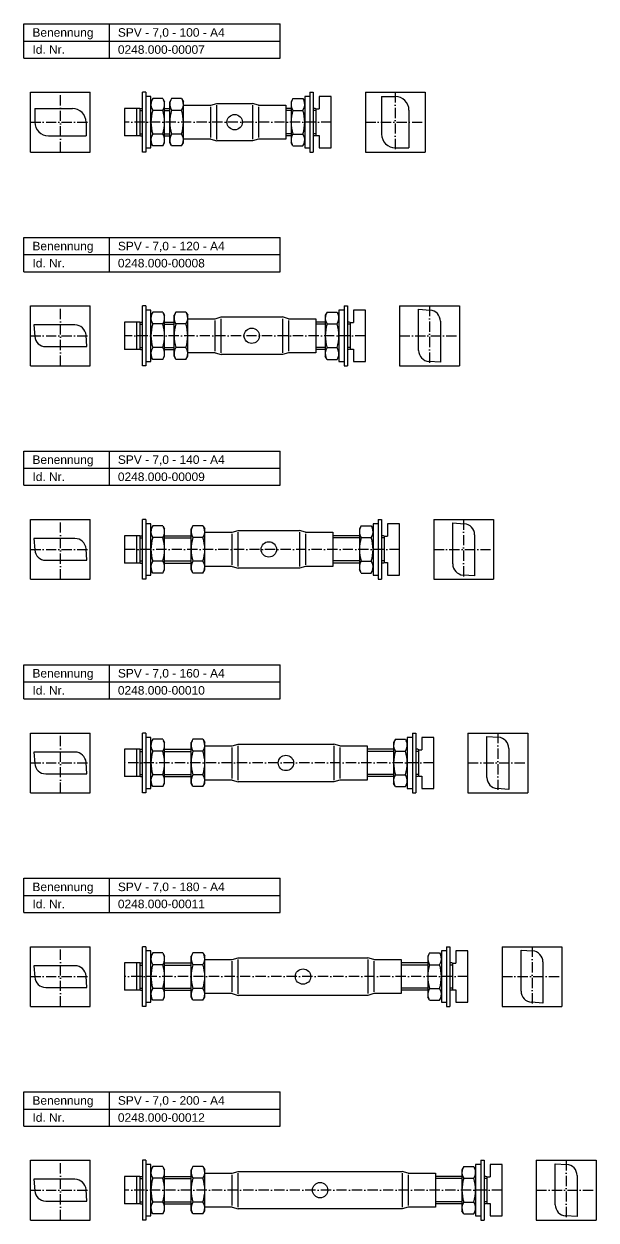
# Model space of a CAD drawing. Header units: millimetres. Extents: x 77 to 1200, y 2236 to 2936.
# Drawn here: x 458 to 793, y 2236 to 2936 of the extents above; entities that cross this region are included whole.
import ezdxf

# ---------------------------------------------------------------- set-up
doc = ezdxf.new("R2010")
doc.units = ezdxf.units.MM
doc.header["$LTSCALE"] = 0.5
doc.linetypes.add('achse', pattern=[18, 12, -3, 0, -3])
doc.layers.add('HALFEN', color=2, linetype='CONTINUOUS')
doc.styles.add('ARIAL50', font='ARIAL.TTF', dxfattribs={"height": 5})

msp = doc.modelspace()

# ---------------------------------------------------------------- linework, layer by layer
at = {"layer": 'HALFEN'}
for p, q in [((458.29, 2936.25), (608.29, 2936.25)), ((458.29, 2916.25), (458.29, 2936.25)), ((508.29, 2916.25), (508.29, 2936.25)), ((608.29, 2916.25), (608.29, 2936.25)), ((458.29, 2926.25), (608.29, 2926.25)), ((458.29, 2916.25), (608.29, 2916.25)), ((462.13, 2896.25), (497.13, 2896.25)), ((462.13, 2861.25), (462.13, 2896.25)), ((497.13, 2861.25), (497.13, 2896.25)), ((529.65, 2896.25), (527.65, 2896.25)), ((527.65, 2861.25), (527.65, 2896.25)), ((529.65, 2896.25), (529.65, 2861.25)), ((532.65, 2893.75), (529.65, 2893.75)), ((532.65, 2863.75), (532.65, 2893.75)), ((533.73, 2892.61), (532.65, 2890.75)), ((539.58, 2892.61), (533.73, 2892.61)), ((539.58, 2892.61), (540.65, 2890.75)), ((544.73, 2892.61), (543.65, 2890.75)), ((550.58, 2892.61), (544.73, 2892.61)), ((550.58, 2892.61), (551.65, 2890.75)), ((615.73, 2892.61), (614.65, 2890.75)), ((615.73, 2892.61), (621.58, 2892.61)), ((621.58, 2892.61), (622.65, 2890.75)), ((622.65, 2893.75), (622.65, 2863.75)), ((625.65, 2893.75), (622.65, 2893.75)), ((625.65, 2896.25), (625.65, 2861.25)), ((625.65, 2896.25), (627.65, 2896.25)), ((627.65, 2896.25), (627.65, 2861.25)), ((631.17, 2893.75), (631.17, 2886.5)), ((638.17, 2893.75), (631.17, 2893.75)), ((638.17, 2863.75), (638.17, 2893.75)), ((658.17, 2896.25), (658.17, 2861.25)), ((658.17, 2896.25), (693.17, 2896.25)), ((667.67, 2893.75), (667.67, 2871.75)), ((667.67, 2893.75), (675.67, 2893.75)), ((693.17, 2896.25), (693.17, 2861.25)), ((464.63, 2886.75), (486.63, 2886.75)), ((464.63, 2886.75), (464.63, 2878.75)), ((517.13, 2886.75), (517.13, 2870.75)), ((526.13, 2886.75), (517.13, 2886.75)), ((524.13, 2886.75), (524.13, 2870.75)), ((526.13, 2886.75), (526.13, 2870.75)), ((526.13, 2886.5), (526.56, 2886.75)), ((526.56, 2886.75), (527.65, 2886.75)), ((532.65, 2866.75), (532.65, 2890.75)), ((539.58, 2885.68), (533.73, 2885.68)), ((540.65, 2866.75), (540.65, 2890.75)), ((540.65, 2886.75), (543.65, 2886.75)), ((543.65, 2866.75), (543.65, 2890.75)), ((550.58, 2885.68), (544.73, 2885.68)), ((551.65, 2866.75), (551.65, 2890.75)), ((551.65, 2888.75), (567.65, 2888.75)), ((567.65, 2888.75), (571.15, 2889.75)), ((571.15, 2889.75), (592.15, 2889.75)), ((595.65, 2888.75), (592.15, 2889.75)), ((595.65, 2888.75), (611.65, 2888.75)), ((611.65, 2888.75), (611.65, 2868.75)), ((614.65, 2886.75), (611.65, 2886.75)), ((614.65, 2890.75), (614.65, 2866.75)), ((615.73, 2885.68), (621.58, 2885.68)), ((622.65, 2890.75), (622.65, 2866.75)), ((628.74, 2886.75), (627.65, 2886.75)), ((629.17, 2886.5), (628.74, 2886.75)), ((629.17, 2886.5), (631.17, 2886.5)), ((629.17, 2886.5), (629.17, 2871)), ((683.67, 2885.75), (683.67, 2863.75)), ((494.63, 2878.75), (494.63, 2870.75)), ((472.63, 2870.75), (494.63, 2870.75)), ((526.13, 2870.75), (517.13, 2870.75)), ((526.13, 2871), (526.56, 2870.75)), ((526.56, 2870.75), (527.65, 2870.75)), ((539.58, 2871.82), (533.73, 2871.82)), ((540.65, 2870.75), (543.65, 2870.75)), ((550.58, 2871.82), (544.73, 2871.82)), ((614.65, 2870.75), (611.65, 2870.75)), ((615.73, 2871.82), (621.58, 2871.82)), ((628.74, 2870.75), (627.65, 2870.75)), ((629.17, 2871), (628.74, 2870.75)), ((629.17, 2871), (631.17, 2871)), ((631.17, 2871), (631.17, 2863.75)), ((529.65, 2863.75), (532.65, 2863.75)), ((533.73, 2864.89), (532.65, 2866.75)), ((539.58, 2864.89), (533.73, 2864.89)), ((539.58, 2864.89), (540.65, 2866.75)), ((544.73, 2864.89), (543.65, 2866.75)), ((550.58, 2864.89), (544.73, 2864.89)), ((550.58, 2864.89), (551.65, 2866.75)), ((567.65, 2868.75), (551.65, 2868.75)), ((567.65, 2868.75), (571.15, 2867.75)), ((592.15, 2867.75), (571.15, 2867.75)), ((595.65, 2868.75), (592.15, 2867.75)), ((611.65, 2868.75), (595.65, 2868.75)), ((615.73, 2864.89), (614.65, 2866.75)), ((615.73, 2864.89), (621.58, 2864.89)), ((621.58, 2864.89), (622.65, 2866.75)), ((622.65, 2863.75), (625.65, 2863.75)), ((631.17, 2863.75), (638.17, 2863.75)), ((675.67, 2863.75), (683.67, 2863.75)), ((462.13, 2861.25), (497.13, 2861.25)), ((529.65, 2861.25), (527.65, 2861.25)), ((625.65, 2861.25), (627.65, 2861.25)), ((658.17, 2861.25), (693.17, 2861.25)), ((458.29, 2811.25), (608.29, 2811.25)), ((458.29, 2791.25), (458.29, 2811.25)), ((508.29, 2791.25), (508.29, 2811.25)), ((608.29, 2791.25), (608.29, 2811.25)), ((458.29, 2801.25), (608.29, 2801.25)), ((458.29, 2791.25), (608.29, 2791.25)), ((462.13, 2736.25), (462.13, 2771.25)), ((462.13, 2771.25), (497.13, 2771.25)), ((497.13, 2736.25), (497.13, 2771.25)), ((529.65, 2771.25), (527.65, 2771.25)), ((527.65, 2736.25), (527.65, 2771.25)), ((529.65, 2771.25), (529.65, 2736.25)), ((532.65, 2768.75), (529.65, 2768.75)), ((532.65, 2738.75), (532.65, 2768.75)), ((533.73, 2767.61), (532.65, 2765.75)), ((532.65, 2741.75), (532.65, 2765.75)), ((539.58, 2767.61), (533.73, 2767.61)), ((539.58, 2767.61), (540.65, 2765.75)), ((540.65, 2741.75), (540.65, 2765.75)), ((547.24, 2767.61), (546.16, 2765.75)), ((546.16, 2741.75), (546.16, 2765.75)), ((553.09, 2767.61), (547.24, 2767.61)), ((553.09, 2767.61), (554.16, 2765.75)), ((554.16, 2741.75), (554.16, 2765.75)), ((635.73, 2767.61), (634.65, 2765.75)), ((634.65, 2765.75), (634.65, 2741.75)), ((635.73, 2767.61), (641.58, 2767.61)), ((641.58, 2767.61), (642.65, 2765.75)), ((642.65, 2768.75), (642.65, 2738.75)), ((645.65, 2768.75), (642.65, 2768.75)), ((642.65, 2765.75), (642.65, 2741.75)), ((645.65, 2771.25), (645.65, 2736.25)), ((645.65, 2771.25), (647.65, 2771.25)), ((647.65, 2771.25), (647.65, 2736.25)), ((651.17, 2768.75), (651.17, 2761.5)), ((658.17, 2768.75), (651.17, 2768.75)), ((658.17, 2738.75), (658.17, 2768.75)), ((678.17, 2771.25), (713.17, 2771.25)), ((678.17, 2771.25), (678.17, 2736.25)), ((689.3, 2745.2), (689.3, 2769.25)), ((689.3, 2769.25), (696, 2768.78)), ((713.17, 2771.25), (713.17, 2736.25)), ((488.18, 2760.13), (464.13, 2760.13)), ((464.13, 2760.13), (464.6, 2753.42)), ((517.13, 2761.75), (517.13, 2745.75)), ((526.13, 2761.75), (517.13, 2761.75)), ((524.13, 2761.75), (524.13, 2745.75)), ((526.13, 2761.75), (526.13, 2745.75)), ((526.13, 2761.5), (526.56, 2761.75)), ((526.56, 2761.75), (527.65, 2761.75)), ((539.58, 2760.68), (533.73, 2760.68)), ((540.65, 2761.75), (546.16, 2761.75)), ((553.09, 2760.68), (547.24, 2760.68)), ((554.14, 2763.75), (570.14, 2763.75)), ((570.14, 2763.75), (573.64, 2764.75)), ((573.64, 2764.75), (609.64, 2764.75)), ((613.14, 2763.75), (609.64, 2764.75)), ((613.14, 2763.75), (629.14, 2763.75)), ((629.14, 2763.75), (629.14, 2743.75)), ((634.65, 2761.75), (629.14, 2761.75)), ((635.73, 2760.68), (641.58, 2760.68)), ((648.74, 2761.75), (647.65, 2761.75)), ((649.17, 2761.5), (648.74, 2761.75)), ((649.17, 2761.5), (649.17, 2746)), ((649.17, 2761.5), (651.17, 2761.5)), ((702.05, 2762.3), (702.05, 2738.25)), ((495.13, 2747.38), (494.66, 2754.08)), ((471.08, 2747.38), (495.13, 2747.38)), ((526.13, 2745.75), (517.13, 2745.75)), ((526.13, 2746), (526.56, 2745.75)), ((526.56, 2745.75), (527.65, 2745.75)), ((539.58, 2746.82), (533.73, 2746.82)), ((540.65, 2745.75), (546.16, 2745.75)), ((553.09, 2746.82), (547.24, 2746.82)), ((634.65, 2745.75), (629.14, 2745.75)), ((635.73, 2746.82), (641.58, 2746.82)), ((648.74, 2745.75), (647.65, 2745.75)), ((649.17, 2746), (648.74, 2745.75)), ((649.17, 2746), (651.17, 2746)), ((651.17, 2746), (651.17, 2738.75)), ((529.65, 2738.75), (532.65, 2738.75)), ((533.73, 2739.89), (532.65, 2741.75)), ((539.58, 2739.89), (533.73, 2739.89)), ((539.58, 2739.89), (540.65, 2741.75)), ((547.24, 2739.89), (546.16, 2741.75)), ((553.09, 2739.89), (547.24, 2739.89)), ((553.09, 2739.89), (554.16, 2741.75)), ((570.14, 2743.75), (554.14, 2743.75)), ((570.14, 2743.75), (573.64, 2742.75)), ((609.64, 2742.75), (573.64, 2742.75)), ((613.14, 2743.75), (609.64, 2742.75)), ((629.14, 2743.75), (613.14, 2743.75)), ((635.73, 2739.89), (634.65, 2741.75)), ((635.73, 2739.89), (641.58, 2739.89)), ((641.58, 2739.89), (642.65, 2741.75)), ((642.65, 2738.75), (645.65, 2738.75)), ((651.17, 2738.75), (658.17, 2738.75)), ((702.05, 2738.25), (695.34, 2738.72)), ((462.13, 2736.25), (497.13, 2736.25)), ((529.65, 2736.25), (527.65, 2736.25)), ((645.65, 2736.25), (647.65, 2736.25)), ((678.17, 2736.25), (713.17, 2736.25)), ((458.29, 2686.25), (608.29, 2686.25)), ((458.29, 2666.25), (458.29, 2686.25)), ((508.29, 2666.25), (508.29, 2686.25)), ((608.29, 2666.25), (608.29, 2686.25)), ((458.29, 2676.25), (608.29, 2676.25)), ((458.29, 2666.25), (608.29, 2666.25)), ((462.13, 2611.25), (462.13, 2646.25)), ((462.13, 2646.25), (497.13, 2646.25)), ((497.13, 2611.25), (497.13, 2646.25)), ((529.65, 2646.25), (527.65, 2646.25)), ((527.65, 2611.25), (527.65, 2646.25)), ((529.65, 2646.25), (529.65, 2611.25)), ((665.65, 2646.25), (665.65, 2611.25)), ((665.65, 2646.25), (667.65, 2646.25)), ((667.65, 2646.25), (667.65, 2611.25)), ((698.17, 2646.25), (733.17, 2646.25)), ((698.17, 2646.25), (698.17, 2611.25)), ((733.17, 2646.25), (733.17, 2611.25)), ((532.65, 2643.75), (529.65, 2643.75)), ((532.65, 2613.75), (532.65, 2643.75)), ((533.73, 2642.61), (532.65, 2640.75)), ((532.65, 2616.75), (532.65, 2640.75)), ((539.58, 2642.61), (533.73, 2642.61)), ((539.58, 2642.61), (540.65, 2640.75)), ((540.65, 2616.75), (540.65, 2640.75)), ((557.23, 2642.61), (556.15, 2640.75)), ((556.15, 2616.75), (556.15, 2640.75)), ((563.08, 2642.61), (557.23, 2642.61)), ((563.08, 2642.61), (564.15, 2640.75)), ((564.15, 2616.75), (564.15, 2640.75)), ((580.15, 2638.75), (583.65, 2639.75)), ((583.65, 2639.75), (619.65, 2639.75)), ((623.15, 2638.75), (619.65, 2639.75)), ((655.73, 2642.61), (654.65, 2640.75)), ((654.65, 2640.75), (654.65, 2616.75)), ((655.73, 2642.61), (661.58, 2642.61)), ((661.58, 2642.61), (662.65, 2640.75)), ((662.65, 2643.75), (662.65, 2613.75)), ((665.65, 2643.75), (662.65, 2643.75)), ((662.65, 2640.75), (662.65, 2616.75)), ((671.17, 2643.75), (671.17, 2636.5)), ((678.17, 2643.75), (671.17, 2643.75)), ((678.17, 2613.75), (678.17, 2643.75)), ((709.3, 2620.2), (709.3, 2644.25)), ((709.3, 2644.25), (716, 2643.78)), ((488.18, 2635.13), (464.13, 2635.13)), ((464.13, 2635.13), (464.6, 2628.42)), ((517.13, 2636.75), (517.13, 2620.75)), ((526.13, 2636.75), (517.13, 2636.75)), ((524.13, 2636.75), (524.13, 2620.75)), ((526.13, 2636.75), (526.13, 2620.75)), ((526.13, 2636.5), (526.56, 2636.75)), ((526.56, 2636.75), (527.65, 2636.75)), ((539.58, 2635.68), (533.73, 2635.68)), ((540.65, 2636.75), (556.15, 2636.75)), ((563.08, 2635.68), (557.23, 2635.68)), ((564.15, 2638.75), (580.15, 2638.75)), ((564.15, 2618.75), (564.15, 2638.75)), ((623.15, 2638.75), (639.15, 2638.75)), ((639.15, 2638.75), (639.15, 2618.75)), ((654.65, 2636.75), (639.15, 2636.75)), ((655.73, 2635.68), (661.58, 2635.68)), ((668.74, 2636.75), (667.65, 2636.75)), ((669.17, 2636.5), (668.74, 2636.75)), ((669.17, 2636.5), (669.17, 2621)), ((669.17, 2636.5), (671.17, 2636.5)), ((722.05, 2637.3), (722.05, 2613.25)), ((495.13, 2622.38), (494.66, 2629.08)), ((471.08, 2622.38), (495.13, 2622.38)), ((526.13, 2620.75), (517.13, 2620.75)), ((526.13, 2621), (526.56, 2620.75)), ((526.56, 2620.75), (527.65, 2620.75)), ((539.58, 2621.82), (533.73, 2621.82)), ((540.65, 2620.75), (556.15, 2620.75)), ((563.08, 2621.82), (557.23, 2621.82)), ((580.15, 2618.75), (564.15, 2618.75)), ((580.15, 2618.75), (583.65, 2617.75)), ((623.15, 2618.75), (619.65, 2617.75)), ((639.15, 2618.75), (623.15, 2618.75)), ((654.65, 2620.75), (639.15, 2620.75)), ((655.73, 2621.82), (661.58, 2621.82)), ((668.74, 2620.75), (667.65, 2620.75)), ((669.17, 2621), (668.74, 2620.75)), ((669.17, 2621), (671.17, 2621)), ((671.17, 2621), (671.17, 2613.75)), ((462.13, 2611.25), (497.13, 2611.25)), ((529.65, 2611.25), (527.65, 2611.25)), ((529.65, 2613.75), (532.65, 2613.75)), ((533.73, 2614.89), (532.65, 2616.75)), ((539.58, 2614.89), (533.73, 2614.89)), ((539.58, 2614.89), (540.65, 2616.75)), ((557.23, 2614.89), (556.15, 2616.75)), ((563.08, 2614.89), (557.23, 2614.89)), ((563.08, 2614.89), (564.15, 2616.75)), ((619.65, 2617.75), (583.65, 2617.75)), ((655.73, 2614.89), (654.65, 2616.75)), ((655.73, 2614.89), (661.58, 2614.89)), ((661.58, 2614.89), (662.65, 2616.75)), ((662.65, 2613.75), (665.65, 2613.75)), ((665.65, 2611.25), (667.65, 2611.25)), ((671.17, 2613.75), (678.17, 2613.75)), ((698.17, 2611.25), (733.17, 2611.25)), ((722.05, 2613.25), (715.34, 2613.72)), ((458.29, 2561.25), (608.29, 2561.25)), ((458.29, 2541.25), (458.29, 2561.25)), ((508.29, 2541.25), (508.29, 2561.25)), ((608.29, 2541.25), (608.29, 2561.25)), ((458.29, 2551.25), (608.29, 2551.25)), ((458.29, 2541.25), (608.29, 2541.25)), ((462.13, 2486.25), (462.13, 2521.25)), ((462.13, 2521.25), (497.13, 2521.25)), ((497.13, 2486.25), (497.13, 2521.25)), ((529.65, 2521.25), (527.65, 2521.25)), ((527.65, 2486.25), (527.65, 2521.25)), ((529.65, 2521.25), (529.65, 2486.25)), ((685.65, 2521.25), (685.65, 2486.25)), ((685.65, 2521.25), (687.65, 2521.25)), ((687.65, 2521.25), (687.65, 2486.25)), ((718.17, 2521.25), (753.17, 2521.25)), ((718.17, 2521.25), (718.17, 2486.25)), ((753.17, 2521.25), (753.17, 2486.25)), ((532.65, 2518.75), (529.65, 2518.75)), ((532.65, 2488.75), (532.65, 2518.75)), ((533.73, 2517.61), (532.65, 2515.75)), ((532.65, 2491.75), (532.65, 2515.75)), ((539.58, 2517.61), (533.73, 2517.61)), ((539.58, 2517.61), (540.65, 2515.75)), ((540.65, 2491.75), (540.65, 2515.75)), ((557.23, 2517.61), (556.15, 2515.75)), ((556.15, 2491.75), (556.15, 2515.75)), ((563.08, 2517.61), (557.23, 2517.61)), ((563.08, 2517.61), (564.15, 2515.75)), ((564.15, 2491.75), (564.15, 2515.75)), ((564.15, 2513.75), (580.15, 2513.75)), ((564.15, 2493.75), (564.15, 2513.75)), ((580.15, 2513.75), (583.65, 2514.75)), ((583.65, 2514.75), (639.65, 2514.75)), ((643.15, 2513.75), (639.65, 2514.75)), ((643.15, 2513.75), (659.15, 2513.75)), ((659.15, 2513.75), (659.15, 2493.75)), ((675.73, 2517.61), (674.65, 2515.75)), ((674.65, 2515.75), (674.65, 2491.75)), ((675.73, 2517.61), (681.58, 2517.61)), ((681.58, 2517.61), (682.65, 2515.75)), ((682.65, 2518.75), (682.65, 2488.75)), ((685.65, 2518.75), (682.65, 2518.75)), ((682.65, 2515.75), (682.65, 2491.75)), ((691.17, 2518.75), (691.17, 2511.5)), ((698.17, 2518.75), (691.17, 2518.75)), ((698.17, 2488.75), (698.17, 2518.75)), ((729.3, 2495.2), (729.3, 2519.25)), ((729.3, 2519.25), (736, 2518.78)), ((488.18, 2510.13), (464.13, 2510.13)), ((464.13, 2510.13), (464.6, 2503.42)), ((517.13, 2511.75), (517.13, 2495.75)), ((526.13, 2511.75), (517.13, 2511.75)), ((524.13, 2511.75), (524.13, 2495.75)), ((526.13, 2511.75), (526.13, 2495.75)), ((526.13, 2511.5), (526.56, 2511.75)), ((526.56, 2511.75), (527.65, 2511.75)), ((539.58, 2510.68), (533.73, 2510.68)), ((540.65, 2511.75), (556.15, 2511.75)), ((563.08, 2510.68), (557.23, 2510.68)), ((674.65, 2511.75), (659.15, 2511.75)), ((675.73, 2510.68), (681.58, 2510.68)), ((688.74, 2511.75), (687.65, 2511.75)), ((689.17, 2511.5), (688.74, 2511.75)), ((689.17, 2511.5), (689.17, 2496)), ((689.17, 2511.5), (691.17, 2511.5)), ((742.05, 2512.3), (742.05, 2488.25)), ((495.13, 2497.38), (494.66, 2504.08)), ((471.08, 2497.38), (495.13, 2497.38)), ((526.13, 2495.75), (517.13, 2495.75)), ((526.13, 2496), (526.56, 2495.75)), ((526.56, 2495.75), (527.65, 2495.75)), ((539.58, 2496.82), (533.73, 2496.82)), ((540.65, 2495.75), (556.15, 2495.75)), ((563.08, 2496.82), (557.23, 2496.82)), ((580.15, 2493.75), (564.15, 2493.75)), ((580.15, 2493.75), (583.65, 2492.75)), ((639.65, 2492.75), (583.65, 2492.75)), ((643.15, 2493.75), (639.65, 2492.75)), ((659.15, 2493.75), (643.15, 2493.75)), ((674.65, 2495.75), (659.15, 2495.75)), ((675.73, 2496.82), (681.58, 2496.82)), ((688.74, 2495.75), (687.65, 2495.75)), ((689.17, 2496), (688.74, 2495.75)), ((689.17, 2496), (691.17, 2496)), ((691.17, 2496), (691.17, 2488.75)), ((462.13, 2486.25), (497.13, 2486.25)), ((529.65, 2486.25), (527.65, 2486.25)), ((529.65, 2488.75), (532.65, 2488.75)), ((533.73, 2489.89), (532.65, 2491.75)), ((539.58, 2489.89), (533.73, 2489.89)), ((539.58, 2489.89), (540.65, 2491.75)), ((557.23, 2489.89), (556.15, 2491.75)), ((563.08, 2489.89), (557.23, 2489.89)), ((563.08, 2489.89), (564.15, 2491.75)), ((675.73, 2489.89), (674.65, 2491.75)), ((675.73, 2489.89), (681.58, 2489.89)), ((681.58, 2489.89), (682.65, 2491.75)), ((682.65, 2488.75), (685.65, 2488.75)), ((685.65, 2486.25), (687.65, 2486.25)), ((691.17, 2488.75), (698.17, 2488.75)), ((718.17, 2486.25), (753.17, 2486.25)), ((742.05, 2488.25), (735.34, 2488.72)), ((458.29, 2436.25), (608.29, 2436.25)), ((458.29, 2416.25), (458.29, 2436.25)), ((508.29, 2416.25), (508.29, 2436.25)), ((608.29, 2416.25), (608.29, 2436.25)), ((458.29, 2426.25), (608.29, 2426.25)), ((458.29, 2416.25), (608.29, 2416.25)), ((462.13, 2361.25), (462.13, 2396.25)), ((462.13, 2396.25), (497.13, 2396.25)), ((497.13, 2361.25), (497.13, 2396.25)), ((529.65, 2396.25), (527.65, 2396.25)), ((527.65, 2361.25), (527.65, 2396.25)), ((529.65, 2396.25), (529.65, 2361.25)), ((705.65, 2396.25), (705.65, 2361.25)), ((705.65, 2396.25), (707.65, 2396.25)), ((707.65, 2396.25), (707.65, 2361.25)), ((738.17, 2396.25), (773.17, 2396.25)), ((738.17, 2396.25), (738.17, 2361.25)), ((749.3, 2370.2), (749.3, 2394.25)), ((749.3, 2394.25), (756, 2393.78)), ((773.17, 2396.25), (773.17, 2361.25)), ((532.65, 2393.75), (529.65, 2393.75)), ((532.65, 2363.75), (532.65, 2393.75)), ((533.73, 2392.61), (532.65, 2390.75)), ((532.65, 2366.75), (532.65, 2390.75)), ((539.58, 2392.61), (533.73, 2392.61)), ((539.58, 2392.61), (540.65, 2390.75)), ((540.65, 2366.75), (540.65, 2390.75)), ((557.23, 2392.61), (556.15, 2390.75)), ((556.15, 2366.75), (556.15, 2390.75)), ((563.08, 2392.61), (557.23, 2392.61)), ((563.08, 2392.61), (564.15, 2390.75)), ((564.15, 2366.75), (564.15, 2390.75)), ((564.15, 2388.75), (580.15, 2388.75)), ((564.15, 2368.75), (564.15, 2388.75)), ((580.15, 2388.75), (583.65, 2389.75)), ((583.65, 2389.75), (659.65, 2389.75)), ((663.15, 2388.75), (659.65, 2389.75)), ((663.15, 2388.75), (679.15, 2388.75)), ((679.15, 2388.75), (679.15, 2368.75)), ((695.73, 2392.61), (694.65, 2390.75)), ((694.65, 2390.75), (694.65, 2366.75)), ((695.73, 2392.61), (701.58, 2392.61)), ((701.58, 2392.61), (702.65, 2390.75)), ((702.65, 2393.75), (702.65, 2363.75)), ((705.65, 2393.75), (702.65, 2393.75)), ((702.65, 2390.75), (702.65, 2366.75)), ((711.17, 2393.75), (711.17, 2386.5)), ((718.17, 2393.75), (711.17, 2393.75)), ((718.17, 2363.75), (718.17, 2393.75)), ((762.05, 2387.3), (762.05, 2363.25)), ((488.18, 2385.13), (464.13, 2385.13)), ((464.13, 2385.13), (464.6, 2378.42)), ((517.13, 2386.75), (517.13, 2370.75)), ((526.13, 2386.75), (517.13, 2386.75)), ((524.13, 2386.75), (524.13, 2370.75)), ((526.13, 2386.75), (526.13, 2370.75)), ((526.13, 2386.5), (526.56, 2386.75)), ((526.56, 2386.75), (527.65, 2386.75)), ((539.58, 2385.68), (533.73, 2385.68)), ((540.65, 2386.75), (556.15, 2386.75)), ((563.08, 2385.68), (557.23, 2385.68)), ((694.65, 2386.75), (679.15, 2386.75)), ((695.73, 2385.68), (701.58, 2385.68)), ((708.74, 2386.75), (707.65, 2386.75)), ((709.17, 2386.5), (708.74, 2386.75)), ((709.17, 2386.5), (709.17, 2371)), ((709.17, 2386.5), (711.17, 2386.5)), ((495.13, 2372.38), (494.66, 2379.08)), ((471.08, 2372.38), (495.13, 2372.38)), ((526.13, 2370.75), (517.13, 2370.75)), ((526.13, 2371), (526.56, 2370.75)), ((526.56, 2370.75), (527.65, 2370.75)), ((533.73, 2364.89), (532.65, 2366.75)), ((539.58, 2371.82), (533.73, 2371.82)), ((539.58, 2364.89), (540.65, 2366.75)), ((540.65, 2370.75), (556.15, 2370.75)), ((557.23, 2364.89), (556.15, 2366.75)), ((563.08, 2371.82), (557.23, 2371.82)), ((563.08, 2364.89), (564.15, 2366.75)), ((580.15, 2368.75), (564.15, 2368.75)), ((580.15, 2368.75), (583.65, 2367.75)), ((659.65, 2367.75), (583.65, 2367.75)), ((663.15, 2368.75), (659.65, 2367.75)), ((679.15, 2368.75), (663.15, 2368.75)), ((694.65, 2370.75), (679.15, 2370.75)), ((695.73, 2364.89), (694.65, 2366.75)), ((695.73, 2371.82), (701.58, 2371.82)), ((701.58, 2364.89), (702.65, 2366.75)), ((708.74, 2370.75), (707.65, 2370.75)), ((709.17, 2371), (708.74, 2370.75)), ((709.17, 2371), (711.17, 2371)), ((711.17, 2371), (711.17, 2363.75)), ((462.13, 2361.25), (497.13, 2361.25)), ((529.65, 2361.25), (527.65, 2361.25)), ((529.65, 2363.75), (532.65, 2363.75)), ((539.58, 2364.89), (533.73, 2364.89)), ((563.08, 2364.89), (557.23, 2364.89)), ((695.73, 2364.89), (701.58, 2364.89)), ((702.65, 2363.75), (705.65, 2363.75)), ((705.65, 2361.25), (707.65, 2361.25)), ((711.17, 2363.75), (718.17, 2363.75)), ((738.17, 2361.25), (773.17, 2361.25)), ((762.05, 2363.25), (755.34, 2363.72)), ((458.29, 2311.25), (608.29, 2311.25)), ((458.29, 2291.25), (458.29, 2311.25)), ((508.29, 2291.25), (508.29, 2311.25)), ((608.29, 2291.25), (608.29, 2311.25)), ((458.29, 2301.25), (608.29, 2301.25)), ((458.29, 2291.25), (608.29, 2291.25)), ((462.13, 2236.25), (462.13, 2271.25)), ((462.13, 2271.25), (497.13, 2271.25)), ((497.13, 2236.25), (497.13, 2271.25)), ((529.65, 2271.25), (527.65, 2271.25)), ((527.65, 2271.25), (527.65, 2236.25)), ((529.65, 2271.25), (529.65, 2236.25)), ((532.65, 2268.75), (529.65, 2268.75)), ((532.65, 2238.75), (532.65, 2268.75)), ((722.65, 2268.75), (722.65, 2238.75)), ((725.65, 2268.75), (722.65, 2268.75)), ((725.65, 2271.25), (725.65, 2236.25)), ((725.65, 2271.25), (727.65, 2271.25)), ((727.65, 2271.25), (727.65, 2236.25)), ((731.17, 2268.75), (731.17, 2261.5)), ((738.17, 2268.75), (731.17, 2268.75)), ((738.17, 2238.75), (738.17, 2268.75)), ((758.17, 2271.25), (793.17, 2271.25)), ((758.17, 2271.25), (758.17, 2236.25)), ((769.3, 2245.2), (769.3, 2269.25)), ((769.3, 2269.25), (776, 2268.78)), ((793.17, 2271.25), (793.17, 2236.25)), ((517.13, 2261.75), (517.13, 2245.75)), ((526.13, 2261.75), (517.13, 2261.75)), ((524.13, 2261.75), (524.13, 2245.75)), ((526.13, 2261.75), (526.13, 2245.75)), ((526.13, 2261.5), (526.56, 2261.75)), ((526.56, 2261.75), (527.65, 2261.75)), ((533.73, 2267.61), (532.65, 2265.75)), ((539.58, 2267.61), (533.73, 2267.61)), ((539.58, 2267.61), (540.65, 2265.75)), ((540.65, 2241.75), (540.65, 2265.75)), ((540.65, 2261.75), (556.15, 2261.75)), ((557.23, 2267.61), (556.15, 2265.75)), ((556.15, 2241.75), (556.15, 2265.75)), ((563.08, 2267.61), (557.23, 2267.61)), ((563.08, 2267.61), (564.15, 2265.75)), ((564.15, 2241.75), (564.15, 2265.75)), ((564.15, 2263.75), (580.15, 2263.75)), ((564.15, 2243.75), (564.15, 2263.75)), ((580.15, 2263.75), (583.65, 2264.75)), ((583.65, 2264.75), (679.65, 2264.75)), ((683.15, 2263.75), (679.65, 2264.75)), ((683.15, 2263.75), (699.15, 2263.75)), ((699.15, 2263.75), (699.15, 2243.75)), ((714.65, 2261.75), (699.15, 2261.75)), ((715.73, 2267.61), (714.65, 2265.75)), ((714.65, 2265.75), (714.65, 2241.75)), ((715.73, 2267.61), (721.58, 2267.61)), ((721.58, 2267.61), (722.65, 2265.75)), ((722.65, 2265.75), (722.65, 2241.75)), ((728.74, 2261.75), (727.65, 2261.75)), ((729.17, 2261.5), (728.74, 2261.75)), ((729.17, 2261.5), (729.17, 2246)), ((729.17, 2261.5), (731.17, 2261.5)), ((782.05, 2262.3), (782.05, 2238.25)), ((488.18, 2260.13), (464.13, 2260.13)), ((464.13, 2260.13), (464.6, 2253.42)), ((495.13, 2247.38), (494.66, 2254.08)), ((539.58, 2260.68), (533.73, 2260.68)), ((563.08, 2260.68), (557.23, 2260.68)), ((715.73, 2260.68), (721.58, 2260.68)), ((471.08, 2247.38), (495.13, 2247.38)), ((526.13, 2245.75), (517.13, 2245.75)), ((526.13, 2246), (526.56, 2245.75)), ((526.56, 2245.75), (527.65, 2245.75)), ((533.73, 2239.89), (532.65, 2241.75)), ((539.58, 2246.82), (533.73, 2246.82)), ((539.58, 2239.89), (540.65, 2241.75)), ((540.65, 2245.75), (556.15, 2245.75)), ((557.23, 2239.89), (556.15, 2241.75)), ((563.08, 2246.82), (557.23, 2246.82)), ((563.08, 2239.89), (564.15, 2241.75)), ((580.15, 2243.75), (564.15, 2243.75)), ((580.15, 2243.75), (583.65, 2242.75)), ((679.65, 2242.75), (583.65, 2242.75)), ((683.15, 2243.75), (679.65, 2242.75)), ((699.15, 2243.75), (683.15, 2243.75)), ((714.65, 2245.75), (699.15, 2245.75)), ((715.73, 2239.89), (714.65, 2241.75)), ((715.73, 2246.82), (721.58, 2246.82)), ((721.58, 2239.89), (722.65, 2241.75)), ((728.74, 2245.75), (727.65, 2245.75)), ((729.17, 2246), (728.74, 2245.75)), ((729.17, 2246), (731.17, 2246)), ((731.17, 2246), (731.17, 2238.75)), ((462.13, 2236.25), (497.13, 2236.25)), ((529.65, 2236.25), (527.65, 2236.25)), ((529.65, 2238.75), (532.65, 2238.75)), ((539.58, 2239.89), (533.73, 2239.89)), ((563.08, 2239.89), (557.23, 2239.89)), ((715.73, 2239.89), (721.58, 2239.89)), ((722.65, 2238.75), (725.65, 2238.75)), ((725.65, 2236.25), (727.65, 2236.25)), ((731.17, 2238.75), (738.17, 2238.75)), ((758.17, 2236.25), (793.17, 2236.25)), ((782.05, 2238.25), (775.34, 2238.72))]:
    msp.add_line(p, q, dxfattribs=at)
at = {"layer": 'HALFEN', "color": 1, "linetype": 'achse'}
for p, q in [((479.63, 2861.25), (479.63, 2896.25)), ((675.67, 2896.25), (675.67, 2861.25)), ((462.13, 2878.75), (497.13, 2878.75)), ((638.17, 2878.75), (517.13, 2878.75)), ((658.17, 2878.75), (693.17, 2878.75)), ((479.63, 2736.25), (479.63, 2771.25)), ((695.67, 2771.25), (695.67, 2736.25)), ((462.13, 2753.75), (497.13, 2753.75)), ((658.17, 2753.75), (517.13, 2753.75)), ((678.17, 2753.75), (713.17, 2753.75)), ((479.63, 2611.25), (479.63, 2646.25)), ((715.67, 2646.25), (715.67, 2611.25)), ((462.13, 2628.75), (497.13, 2628.75)), ((678.17, 2628.75), (517.13, 2628.75)), ((698.17, 2628.75), (733.17, 2628.75)), ((479.63, 2486.25), (479.63, 2521.25)), ((735.67, 2521.25), (735.67, 2486.25)), ((462.13, 2503.75), (497.13, 2503.75)), ((698.17, 2503.75), (517.13, 2503.75)), ((718.17, 2503.75), (753.17, 2503.75)), ((479.63, 2361.25), (479.63, 2396.25)), ((755.67, 2396.25), (755.67, 2361.25)), ((462.13, 2378.75), (497.13, 2378.75)), ((718.17, 2378.75), (517.13, 2378.75)), ((738.17, 2378.75), (773.17, 2378.75)), ((479.63, 2236.25), (479.63, 2271.25)), ((775.67, 2271.25), (775.67, 2236.25)), ((462.13, 2253.75), (497.13, 2253.75)), ((738.17, 2253.75), (517.13, 2253.75)), ((758.17, 2253.75), (793.17, 2253.75))]:
    msp.add_line(p, q, dxfattribs=at)
at = {"layer": 'HALFEN', "color": 1}
for p, q in [((526.13, 2885.52), (527.65, 2885.52)), ((540.65, 2885.52), (543.65, 2885.52)), ((567.65, 2869.74), (567.65, 2887.75)), ((571.15, 2868.71), (571.15, 2888.75)), ((592.15, 2888.75), (592.15, 2868.75)), ((595.65, 2887.75), (595.65, 2869.75)), ((614.65, 2885.52), (611.65, 2885.52)), ((629.17, 2885.52), (627.65, 2885.52)), ((526.13, 2871.98), (527.65, 2871.98)), ((540.65, 2871.98), (543.65, 2871.98)), ((614.65, 2871.98), (611.65, 2871.98)), ((629.17, 2871.98), (627.65, 2871.98)), ((526.13, 2760.52), (527.65, 2760.52)), ((540.65, 2760.52), (546.16, 2760.52)), ((570.14, 2744.74), (570.14, 2762.75)), ((573.64, 2743.71), (573.64, 2763.75)), ((609.64, 2763.75), (609.64, 2743.75)), ((613.14, 2762.75), (613.14, 2744.75)), ((634.65, 2760.52), (629.14, 2760.52)), ((649.17, 2760.52), (647.65, 2760.52)), ((526.13, 2746.98), (527.65, 2746.98)), ((540.65, 2746.98), (546.16, 2746.98)), ((634.65, 2746.98), (629.14, 2746.98)), ((649.17, 2746.98), (647.65, 2746.98)), ((526.13, 2635.52), (527.65, 2635.52)), ((540.65, 2635.52), (556.15, 2635.52)), ((580.15, 2619.74), (580.15, 2637.75)), ((583.65, 2618.71), (583.65, 2638.75)), ((619.65, 2638.75), (619.65, 2618.75)), ((623.15, 2637.75), (623.15, 2619.75)), ((654.65, 2635.52), (639.15, 2635.52)), ((669.17, 2635.52), (667.65, 2635.52)), ((526.13, 2621.98), (527.65, 2621.98)), ((540.65, 2621.98), (556.15, 2621.98)), ((654.65, 2621.98), (639.15, 2621.98)), ((669.17, 2621.98), (667.65, 2621.98)), ((583.65, 2493.71), (583.65, 2513.75)), ((639.65, 2513.75), (639.65, 2493.75)), ((526.13, 2510.52), (527.65, 2510.52)), ((540.65, 2510.52), (556.15, 2510.52)), ((580.15, 2494.74), (580.15, 2512.75)), ((643.15, 2512.75), (643.15, 2494.75)), ((674.65, 2510.52), (659.15, 2510.52)), ((689.17, 2510.52), (687.65, 2510.52)), ((526.13, 2496.98), (527.65, 2496.98)), ((540.65, 2496.98), (556.15, 2496.98)), ((674.65, 2496.98), (659.15, 2496.98)), ((689.17, 2496.98), (687.65, 2496.98)), ((580.15, 2369.74), (580.15, 2387.75)), ((583.65, 2368.71), (583.65, 2388.75)), ((659.65, 2388.75), (659.65, 2368.75)), ((663.15, 2387.75), (663.15, 2369.75)), ((526.13, 2385.52), (527.65, 2385.52)), ((540.65, 2385.52), (556.15, 2385.52)), ((694.65, 2385.52), (679.15, 2385.52)), ((709.17, 2385.52), (707.65, 2385.52)), ((526.13, 2371.98), (527.65, 2371.98)), ((540.65, 2371.98), (556.15, 2371.98)), ((694.65, 2371.98), (679.15, 2371.98)), ((709.17, 2371.98), (707.65, 2371.98)), ((580.15, 2244.74), (580.15, 2262.75)), ((583.65, 2243.71), (583.65, 2263.75)), ((679.65, 2263.75), (679.65, 2243.75)), ((683.15, 2262.75), (683.15, 2244.75)), ((526.13, 2260.52), (527.65, 2260.52)), ((540.65, 2260.52), (556.15, 2260.52)), ((714.65, 2260.52), (699.15, 2260.52)), ((729.17, 2260.52), (727.65, 2260.52)), ((526.13, 2246.98), (527.65, 2246.98)), ((540.65, 2246.98), (556.15, 2246.98)), ((714.65, 2246.98), (699.15, 2246.98)), ((729.17, 2246.98), (727.65, 2246.98))]:
    msp.add_line(p, q, dxfattribs=at)
at = {"layer": 'HALFEN', "extrusion": (1, -2e-16, 0)}
for p, q in [((629.17, 2886.5), (629.17, 2884.5)), ((629.17, 2873), (629.17, 2871)), ((649.17, 2761.5), (649.17, 2759.5)), ((649.17, 2748), (649.17, 2746)), ((669.17, 2636.5), (669.17, 2634.5)), ((669.17, 2623), (669.17, 2621)), ((689.17, 2511.5), (689.17, 2509.5)), ((689.17, 2498), (689.17, 2496)), ((709.17, 2386.5), (709.17, 2384.5)), ((709.17, 2373), (709.17, 2371)), ((729.17, 2261.5), (729.17, 2259.5)), ((729.17, 2248), (729.17, 2246))]:
    msp.add_line(p, q, dxfattribs=at)
at = {"layer": 'HALFEN'}
for centre in [(581.65, 2878.75), (591.64, 2753.75), (601.65, 2628.75), (611.65, 2503.75), (621.65, 2378.75), (631.65, 2253.75)]:
    msp.add_circle(centre, 4.5, dxfattribs=at)
for centre, radius, start, end in [((538.78, 2889.15), 6.13, 154.43847, 214.43847), ((534.52, 2889.15), 6.13, 325.56153, 25.56153), ((549.78, 2889.15), 6.13, 154.43847, 214.43847), ((545.52, 2889.15), 6.13, 325.56153, 25.56153), ((620.78, 2889.15), 6.13, 154.43847, 214.43847), ((616.52, 2889.15), 6.13, 325.56153, 25.56153), ((675.67, 2885.75), 8, 0, 90), ((486.63, 2878.75), 8, 0, 90), ((555.55, 2878.75), 22.9, 162.38303, 197.61697), ((517.75, 2878.75), 22.9, 342.38303, 17.61697), ((566.55, 2878.75), 22.9, 162.38303, 197.61697), ((528.75, 2878.75), 22.9, 342.38303, 17.61697), ((637.55, 2878.75), 22.9, 162.38303, 197.61697), ((599.75, 2878.75), 22.9, 342.38303, 17.61697), ((472.63, 2878.75), 8, 180, 270), ((538.78, 2868.36), 6.13, 145.56153, 205.56153), ((534.52, 2868.36), 6.13, 334.43847, 34.43847), ((549.78, 2868.36), 6.13, 145.56153, 205.56153), ((545.52, 2868.36), 6.13, 334.43847, 34.43847), ((620.78, 2868.36), 6.13, 145.56153, 205.56153), ((616.52, 2868.36), 6.13, 334.43847, 34.43847), ((675.67, 2871.75), 8, 180, 270), ((538.78, 2764.15), 6.13, 154.43847, 214.43847), ((534.52, 2764.15), 6.13, 325.56153, 25.56153), ((552.29, 2764.15), 6.13, 154.43847, 214.43847), ((548.04, 2764.15), 6.13, 325.56153, 25.56153), ((640.78, 2764.15), 6.13, 154.43847, 214.43847), ((636.52, 2764.15), 6.13, 325.56153, 25.56153), ((695.55, 2762.3), 6.5, 0, 86), ((488.18, 2753.63), 6.5, 4, 90), ((555.55, 2753.75), 22.9, 162.38303, 197.61697), ((517.75, 2753.75), 22.9, 342.38303, 17.61697), ((569.06, 2753.75), 22.9, 162.38303, 197.61697), ((531.27, 2753.75), 22.9, 342.38303, 17.61697), ((657.55, 2753.75), 22.9, 162.38303, 197.61697), ((619.75, 2753.75), 22.9, 342.38303, 17.61697), ((471.08, 2753.88), 6.5, 184, 270), ((538.78, 2743.36), 6.13, 145.56153, 205.56153), ((534.52, 2743.36), 6.13, 334.43847, 34.43847), ((552.29, 2743.36), 6.13, 145.56153, 205.56153), ((548.04, 2743.36), 6.13, 334.43847, 34.43847), ((640.78, 2743.36), 6.13, 145.56153, 205.56153), ((636.52, 2743.36), 6.13, 334.43847, 34.43847), ((695.8, 2745.2), 6.5, 180, 266), ((538.78, 2639.15), 6.13, 154.43847, 214.43847), ((534.52, 2639.15), 6.13, 325.56153, 25.56153), ((562.28, 2639.15), 6.13, 154.43847, 214.43847), ((558.02, 2639.15), 6.13, 325.56153, 25.56153), ((660.78, 2639.15), 6.13, 154.43847, 214.43847), ((656.52, 2639.15), 6.13, 325.56153, 25.56153), ((715.55, 2637.3), 6.5, 0, 86), ((488.18, 2628.63), 6.5, 4, 90), ((555.55, 2628.75), 22.9, 162.38303, 197.61697), ((517.75, 2628.75), 22.9, 342.38303, 17.61697), ((579.05, 2628.75), 22.9, 162.38303, 197.61697), ((541.25, 2628.75), 22.9, 342.38303, 17.61697), ((677.55, 2628.75), 22.9, 162.38303, 197.61697), ((639.75, 2628.75), 22.9, 342.38303, 17.61697), ((471.08, 2628.88), 6.5, 184, 270), ((538.78, 2618.36), 6.13, 145.56153, 205.56153), ((534.52, 2618.36), 6.13, 334.43847, 34.43847), ((562.28, 2618.36), 6.13, 145.56153, 205.56153), ((558.02, 2618.36), 6.13, 334.43847, 34.43847), ((660.78, 2618.36), 6.13, 145.56153, 205.56153), ((656.52, 2618.36), 6.13, 334.43847, 34.43847), ((715.8, 2620.2), 6.5, 180, 266), ((538.78, 2514.15), 6.13, 154.43847, 214.43847), ((534.52, 2514.15), 6.13, 325.56153, 25.56153), ((562.28, 2514.15), 6.13, 154.43847, 214.43847), ((558.02, 2514.15), 6.13, 325.56153, 25.56153), ((680.78, 2514.15), 6.13, 154.43847, 214.43847), ((676.52, 2514.15), 6.13, 325.56153, 25.56153), ((735.55, 2512.3), 6.5, 0, 86), ((488.18, 2503.63), 6.5, 4, 90), ((555.55, 2503.75), 22.9, 162.38303, 197.61697), ((517.75, 2503.75), 22.9, 342.38303, 17.61697), ((579.05, 2503.75), 22.9, 162.38303, 197.61697), ((541.25, 2503.75), 22.9, 342.38303, 17.61697), ((697.55, 2503.75), 22.9, 162.38303, 197.61697), ((659.75, 2503.75), 22.9, 342.38303, 17.61697), ((471.08, 2503.88), 6.5, 184, 270), ((538.78, 2493.36), 6.13, 145.56153, 205.56153), ((534.52, 2493.36), 6.13, 334.43847, 34.43847), ((562.28, 2493.36), 6.13, 145.56153, 205.56153), ((558.02, 2493.36), 6.13, 334.43847, 34.43847), ((680.78, 2493.36), 6.13, 145.56153, 205.56153), ((676.52, 2493.36), 6.13, 334.43847, 34.43847), ((735.8, 2495.2), 6.5, 180, 266), ((538.78, 2389.15), 6.13, 154.43847, 214.43847), ((534.52, 2389.15), 6.13, 325.56153, 25.56153), ((562.28, 2389.15), 6.13, 154.43847, 214.43847), ((558.02, 2389.15), 6.13, 325.56153, 25.56153), ((700.78, 2389.15), 6.13, 154.43847, 214.43847), ((696.52, 2389.15), 6.13, 325.56153, 25.56153), ((755.55, 2387.3), 6.5, 0, 86), ((488.18, 2378.63), 6.5, 4, 90), ((555.55, 2378.75), 22.9, 162.38303, 197.61697), ((517.75, 2378.75), 22.9, 342.38303, 17.61697), ((579.05, 2378.75), 22.9, 162.38303, 197.61697), ((541.25, 2378.75), 22.9, 342.38303, 17.61697), ((717.55, 2378.75), 22.9, 162.38303, 197.61697), ((679.75, 2378.75), 22.9, 342.38303, 17.61697), ((471.08, 2378.88), 6.5, 184, 270), ((538.78, 2368.36), 6.13, 145.56153, 205.56153), ((534.52, 2368.36), 6.13, 334.43847, 34.43847), ((562.28, 2368.36), 6.13, 145.56153, 205.56153), ((558.02, 2368.36), 6.13, 334.43847, 34.43847), ((700.78, 2368.36), 6.13, 145.56153, 205.56153), ((696.52, 2368.36), 6.13, 334.43847, 34.43847), ((755.8, 2370.2), 6.5, 180, 266), ((775.55, 2262.3), 6.5, 0, 86), ((538.78, 2264.15), 6.13, 154.43847, 214.43847), ((534.52, 2264.15), 6.13, 325.56153, 25.56153), ((562.28, 2264.15), 6.13, 154.43847, 214.43847), ((558.02, 2264.15), 6.13, 325.56153, 25.56153), ((720.78, 2264.15), 6.13, 154.43847, 214.43847), ((716.52, 2264.15), 6.13, 325.56153, 25.56153), ((488.18, 2253.63), 6.5, 4, 90), ((555.55, 2253.75), 22.9, 162.38303, 197.61697), ((517.75, 2253.75), 22.9, 342.38303, 17.61697), ((579.05, 2253.75), 22.9, 162.38303, 197.61697), ((541.25, 2253.75), 22.9, 342.38303, 17.61697), ((737.55, 2253.75), 22.9, 162.38303, 197.61697), ((699.75, 2253.75), 22.9, 342.38303, 17.61697), ((471.08, 2253.88), 6.5, 184, 270), ((538.78, 2243.36), 6.13, 145.56153, 205.56153), ((534.52, 2243.36), 6.13, 334.43847, 34.43847), ((562.28, 2243.36), 6.13, 145.56153, 205.56153), ((558.02, 2243.36), 6.13, 334.43847, 34.43847), ((720.78, 2243.36), 6.13, 145.56153, 205.56153), ((716.52, 2243.36), 6.13, 334.43847, 34.43847), ((775.8, 2245.2), 6.5, 180, 266)]:
    msp.add_arc(centre, radius, start, end, dxfattribs=at)

# ---------------------------------------------------------------- texts
at = {"layer": 'HALFEN', "style": 'ARIAL50'}
for s, p in [('Benennung', (463.29, 2928.75)), ('SPV - 7,0 - 100 - A4', (513.29, 2928.75)), ('Id. Nr.', (463.29, 2918.75)), ('0248.000-00007', (513.29, 2918.75)), ('Benennung', (463.29, 2803.75)), ('SPV - 7,0 - 120 - A4', (513.29, 2803.75)), ('Id. Nr.', (463.29, 2793.75)), ('0248.000-00008', (513.29, 2793.75)), ('Benennung', (463.29, 2678.75)), ('SPV - 7,0 - 140 - A4', (513.29, 2678.75)), ('Id. Nr.', (463.29, 2668.75)), ('0248.000-00009', (513.29, 2668.75)), ('Benennung', (463.29, 2553.75)), ('SPV - 7,0 - 160 - A4', (513.29, 2553.75)), ('Id. Nr.', (463.29, 2543.75)), ('0248.000-00010', (513.29, 2543.75)), ('Benennung', (463.29, 2428.75)), ('SPV - 7,0 - 180 - A4', (513.29, 2428.75)), ('Id. Nr.', (463.29, 2418.75)), ('0248.000-00011', (513.29, 2418.75)), ('Benennung', (463.29, 2303.75)), ('SPV - 7,0 - 200 - A4', (513.29, 2303.75)), ('Id. Nr.', (463.29, 2293.75)), ('0248.000-00012', (513.29, 2293.75))]:
    msp.add_text(s, height=5, dxfattribs=at).set_placement(p)

doc.saveas('drawing.dxf')
